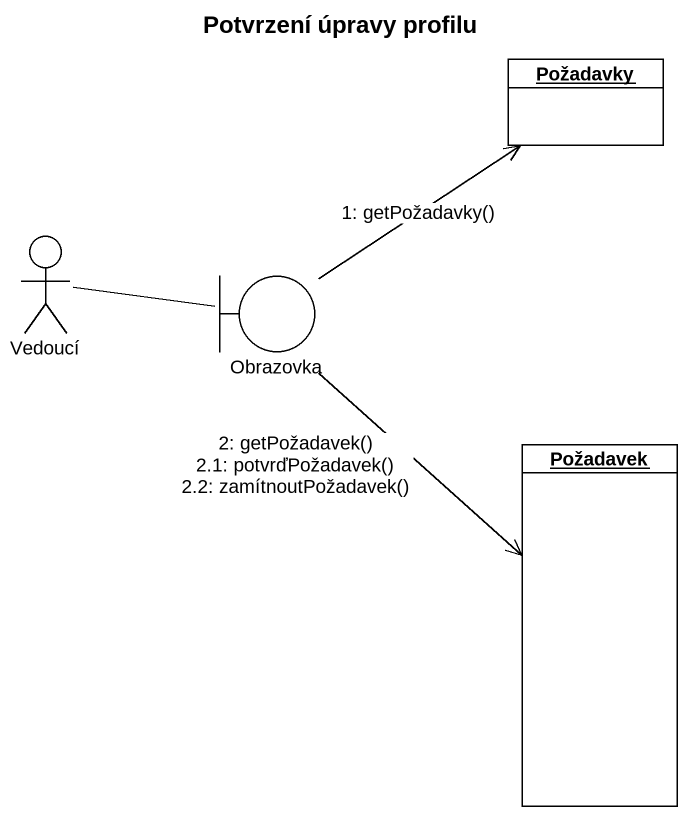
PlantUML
@startuml
title Potvrzení úpravy profilu
allowmixing
hide circle
hide empty members
object Požadavky
actor Vedoucí
boundary Obrazovka
object Požadavek
Vedoucí -right- Obrazovka
Obrazovka -up-> Požadavky : 1: getPožadavky()
Obrazovka --> Požadavek : 2: getPožadavek()\n2.1: potvrďPožadavek()\n2.2: zamítnoutPožadavek()
@enduml
